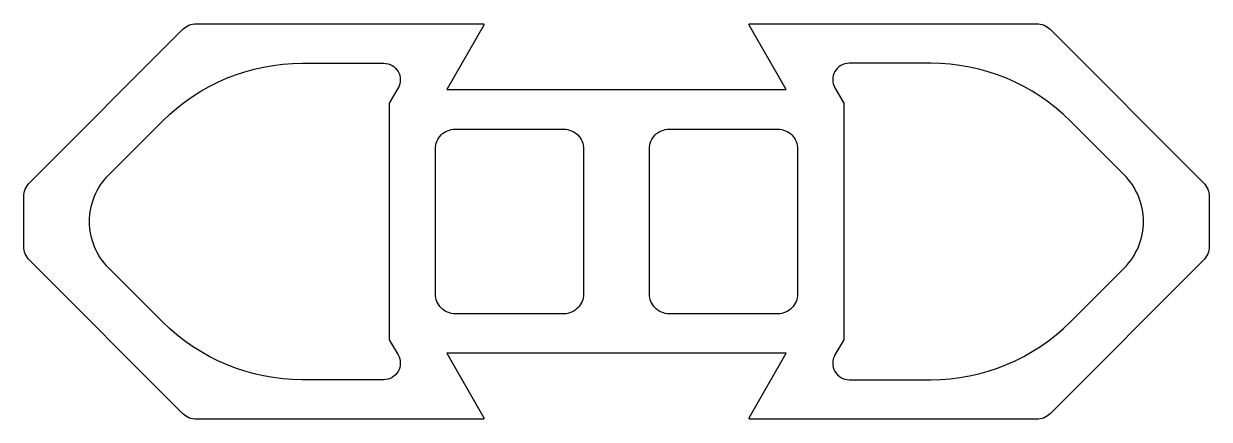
# Model space of a CAD drawing. Extents: x 583 to 763, y 506 to 566.
import ezdxf

# ---------------------------------------------------------------- set-up
doc = ezdxf.new("R2010")
doc.units = 0
doc.layers.get('0').update_dxf_attribs({"linetype": 'CONTINUOUS'})

msp = doc.modelspace()

# ---------------------------------------------------------------- linework, layer by layer
at = {"color": 0}
for points in [[(647.56, 556.49), (699.1, 556.49), (693.46, 566.26, -0.57735), (693.59, 566.49), (737.09, 566.49, -0.198912), (739.21, 565.61), (762.45, 542.36, -0.198912), (763.33, 540.24), (763.33, 532.73, -0.198912), (762.45, 530.61), (739.21, 507.36, -0.198912), (737.09, 506.49), (693.59, 506.49, -0.57735), (693.46, 506.71), (699.1, 516.49), (647.56, 516.49), (653.2, 506.71, -0.57735), (653.07, 506.49), (609.57, 506.49, -0.198912), (607.45, 507.36), (584.21, 530.61, -0.198912), (583.33, 532.73), (583.33, 540.24, -0.198912), (584.21, 542.36), (607.45, 565.61, -0.198912), (609.57, 566.49), (653.07, 566.49, -0.57735), (653.2, 566.26)], [(604.4, 521.27), (596.26, 529.41, -0.414214), (596.26, 543.56), (604.4, 551.7, -0.198912), (625.62, 560.49), (638, 560.49, -0.57735), (640.17, 556.74), (638.83, 554.42), (638.83, 518.55), (640.17, 516.24, -0.57735), (638, 512.49), (625.62, 512.49, -0.198912)], [(707.83, 554.42), (707.83, 518.55), (706.5, 516.24, 0.57735), (708.66, 512.49), (721.05, 512.49, 0.198912), (742.26, 521.27), (750.4, 529.41, 0.414214), (750.4, 543.56), (742.26, 551.7, 0.198912), (721.05, 560.49), (708.66, 560.49, 0.57735), (706.5, 556.74)], [(668.33, 547.49), (668.33, 525.49, -0.414214), (665.33, 522.49), (648.83, 522.49, -0.414214), (645.83, 525.49), (645.83, 547.49, -0.414214), (648.83, 550.49), (665.33, 550.49, -0.414214)], [(700.83, 547.49), (700.83, 525.49, -0.414214), (697.83, 522.49), (681.33, 522.49, -0.414214), (678.33, 525.49), (678.33, 547.49, -0.414214), (681.33, 550.49), (697.83, 550.49, -0.414214)]]:
    msp.add_lwpolyline(points, format="xyb", close=True, dxfattribs=at)

doc.saveas('drawing.dxf')
